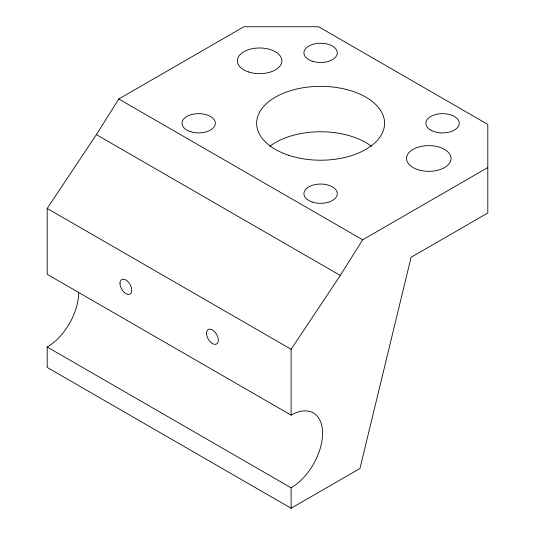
<?xml version="1.0" encoding="UTF-8"?>
<svg xmlns="http://www.w3.org/2000/svg" width="535" height="535" viewBox="0 0 535 535"><rect width="100%" height="100%" fill="white"/><g stroke="black" fill="none" stroke-linecap="round" stroke-linejoin="round"><path stroke-width="0.8" d="M291.1 508.25L291.1 487.806A44.505 25.693 -60 0 0 322.572 433.296A44.505 25.693 -60 0 0 291.1 415.127L47.2 274.315L47.2 208.449L96.374 134.633L118.777 98.988L243.9 26.75L318.639 26.75L487.8 124.414L487.8 212.99L411.087 257.281L359.948 468.506L291.1 508.25L47.2 367.438L47.2 346.994A44.505 25.693 -60 0 0 78.672 292.484M291.1 415.127L291.1 349.261L340.28 275.445L362.677 239.8L487.8 167.562M118.777 98.988L362.677 239.8M96.374 134.633L340.28 275.445M47.2 208.449L291.1 349.261M47.2 346.994L291.1 487.806M269.847 146.215A63.979 36.935 0 0 1 371.364 146.215M288.619 155.264A63.979 36.935 0 0 0 384.585 123.277A63.979 36.935 0 0 0 288.619 91.284A63.979 36.935 0 0 0 288.619 155.264M119.98 283.396A8.346 4.815 60 0 0 128.828 294.411A8.346 4.815 60 0 0 128.828 282.607A8.346 4.815 60 0 0 119.98 283.396M206.523 333.365A8.346 4.815 60 0 0 215.378 344.373A8.346 4.815 60 0 0 215.378 332.576A8.346 4.815 60 0 0 206.523 333.365M430.755 130.092A16.692 9.637 0 0 0 458.682 125.772A16.692 9.637 0 0 0 438.239 113.968A16.692 9.637 0 0 0 430.755 130.092M312.259 202.029A16.692 9.637 0 0 0 337.297 193.683A16.692 9.637 0 0 0 312.259 185.337A16.692 9.637 0 0 0 312.259 202.029M190.313 131.623A16.692 9.637 0 0 0 215.344 123.277A16.692 9.637 0 0 0 190.313 114.931A16.692 9.637 0 0 0 190.313 131.623M312.259 61.211A16.692 9.637 0 0 0 337.297 52.871A16.692 9.637 0 0 0 312.259 44.525A16.692 9.637 0 0 0 312.259 61.211M417.661 169.608A22.256 12.847 0 0 0 451.045 158.48A22.256 12.847 0 0 0 417.661 147.352A22.256 12.847 0 0 0 417.661 169.608M248.507 71.944A22.256 12.847 0 0 0 281.885 60.816A22.256 12.847 0 0 0 248.507 49.695A22.256 12.847 0 0 0 248.507 71.944"/></g></svg>
